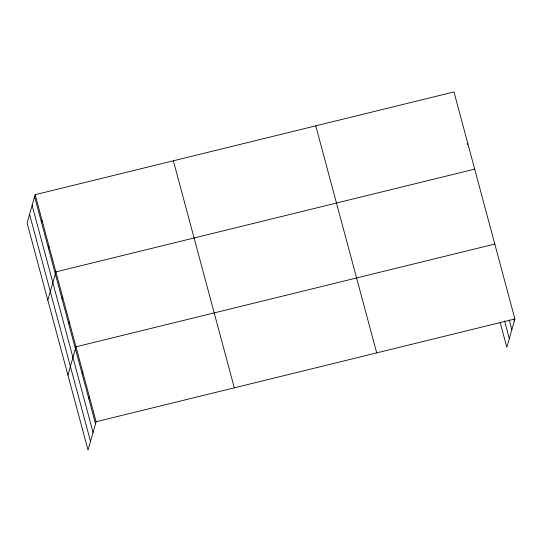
<?xml version="1.0" encoding="UTF-8"?>
<svg xmlns="http://www.w3.org/2000/svg" width="542" height="542" viewBox="0 0 542 542"><rect width="100%" height="100%" fill="white"/><g stroke="black" fill="none" stroke-linecap="round" stroke-linejoin="round"><path stroke-width="0.81" d="M35.169 194.693L27.1 223.019L88.028 450.063L96.097 421.737L35.169 194.693L453.972 91.937L514.9 318.981L506.831 347.307L500.131 322.334M41.504 222.423L42.073 220.425M48.407 248.155L48.976 246.156M47.818 300.214L55.887 271.888L474.684 169.131M62.018 298.859L62.587 296.86M68.719 323.838L69.288 321.84M67.926 375.139L75.988 346.812L494.792 244.056M82.127 373.784L82.696 371.785M88.827 398.763L89.396 396.764M467.4 144.734L467.78 143.4M96.097 421.737L514.9 318.981M513.897 319.367L514.331 320.979M509.263 320.004L511.858 329.665M504.548 320.898L509.304 338.621M315.762 125.846L376.697 352.889M173.372 160.784L234.3 387.828M34.6 196.692L95.528 423.736M32.127 205.377L93.055 432.421M29.573 214.327L90.507 441.378"/></g></svg>
